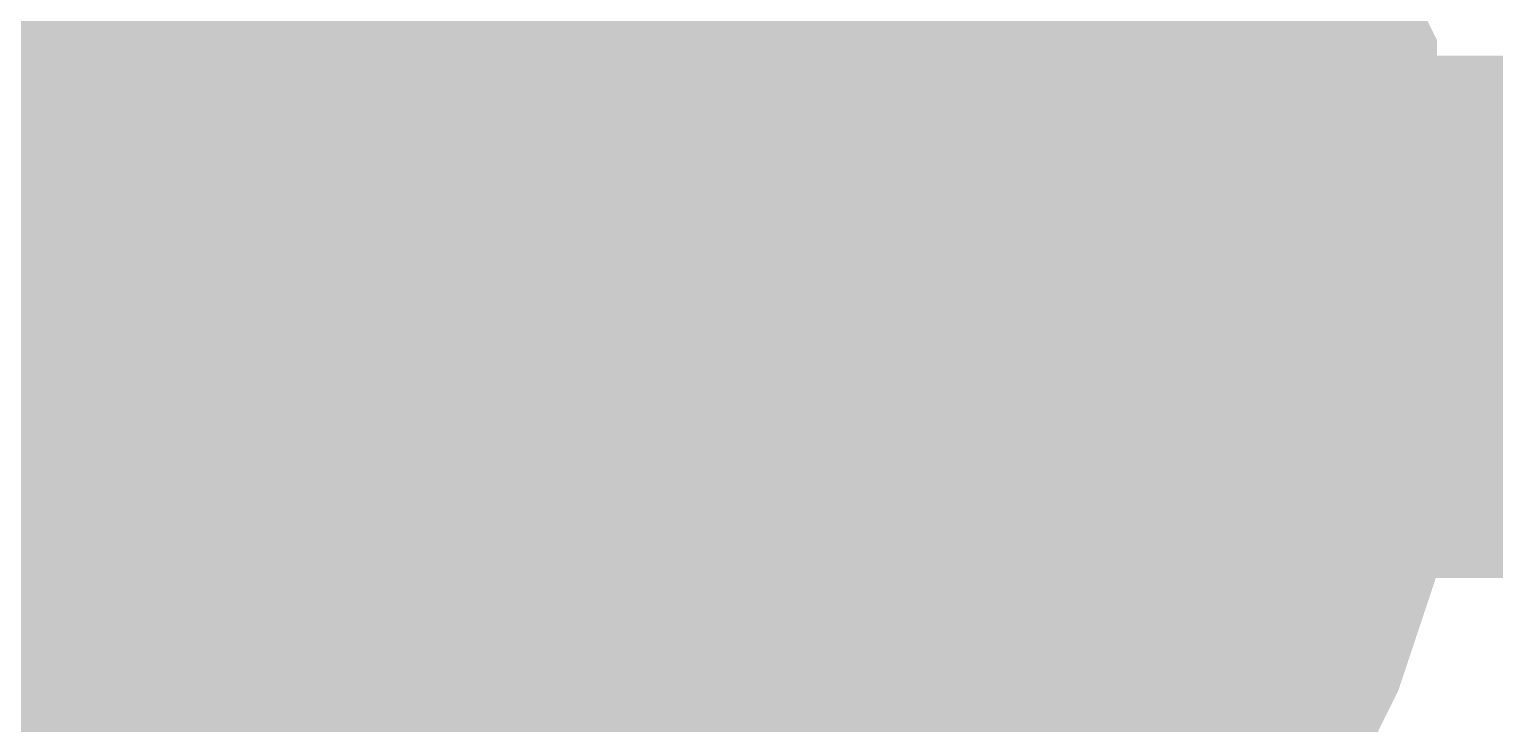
# Model space of a CAD drawing. Header units: inches. Extents: x 0 to 22.3, y 0 to 15.7.
# Drawn here: x 11.7938 to 11.82689, y 10.09062 to 10.1063 of the extents above; entities that cross this region are included whole.
import ezdxf

# ---------------------------------------------------------------- set-up
doc = ezdxf.new("R2010")
doc.units = ezdxf.units.IN
doc.header["$MEASUREMENT"] = 0
doc.layers.add('Sheet', color=255, linetype='Continuous')

msp = doc.modelspace()

# ---------------------------------------------------------------- linework, layer by layer
at = {"layer": 'Sheet'}
for points in [[(11.80024, 10.099803, 0.0118, 0.0118, 0), (11.80024, 10.199696, 0.0118, 0.0118, 0)], [(11.815711, 10.112621, 0.0118, 0.0118, 0), (11.816153, 10.111737, 0.0118, 0.0118, 0), (11.816595, 10.110853, 0.0118, 0.0118, 0), (11.817479, 10.109969, 0.0118, 0.0118, 0), (11.817921, 10.109527, 0.0118, 0.0118, 0), (11.818363, 10.108643, 0.0118, 0.0118, 0), (11.818363, 10.107759, 0.0118, 0.0118, 0), (11.818806, 10.106875, 0.0118, 0.0118, 0), (11.819248, 10.105549, 0.0118, 0.0118, 0), (11.81969, 10.104665, 0.0118, 0.0118, 0), (11.81969, 10.103781, 0.0118, 0.0118, 0), (11.81969, 10.102897, 0.0118, 0.0118, 0), (11.820132, 10.102013, 0.0118, 0.0118, 0), (11.820132, 10.100687, 0.0118, 0.0118, 0), (11.820132, 10.099803, 0.0118, 0.0118, 0)], [(11.815711, 10.112621, 0.0118, 0.0118, 0), (11.816153, 10.111737, 0.0118, 0.0118, 0), (11.816595, 10.110853, 0.0118, 0.0118, 0), (11.817479, 10.109969, 0.0118, 0.0118, 0), (11.817921, 10.109527, 0.0118, 0.0118, 0), (11.818363, 10.108643, 0.0118, 0.0118, 0), (11.818363, 10.107759, 0.0118, 0.0118, 0), (11.818806, 10.106875, 0.0118, 0.0118, 0), (11.819248, 10.105549, 0.0118, 0.0118, 0), (11.81969, 10.104665, 0.0118, 0.0118, 0), (11.81969, 10.103781, 0.0118, 0.0118, 0), (11.81969, 10.102897, 0.0118, 0.0118, 0), (11.820132, 10.102013, 0.0118, 0.0118, 0), (11.820132, 10.100687, 0.0118, 0.0118, 0), (11.820132, 10.099803, 0.0118, 0.0118, 0)], [(11.815711, 10.112621, 0.0118, 0.0118, 0), (11.816153, 10.111737, 0.0118, 0.0118, 0), (11.816595, 10.110853, 0.0118, 0.0118, 0), (11.817479, 10.109969, 0.0118, 0.0118, 0), (11.817921, 10.109527, 0.0118, 0.0118, 0), (11.818363, 10.108643, 0.0118, 0.0118, 0), (11.818363, 10.107759, 0.0118, 0.0118, 0), (11.818806, 10.106875, 0.0118, 0.0118, 0), (11.819248, 10.105549, 0.0118, 0.0118, 0), (11.81969, 10.104665, 0.0118, 0.0118, 0), (11.81969, 10.103781, 0.0118, 0.0118, 0), (11.81969, 10.102897, 0.0118, 0.0118, 0), (11.820132, 10.102013, 0.0118, 0.0118, 0), (11.820132, 10.100687, 0.0118, 0.0118, 0), (11.820132, 10.099803, 0.0118, 0.0118, 0)], [(11.815711, 10.112621, 0.0118, 0.0118, 0), (11.816153, 10.111737, 0.0118, 0.0118, 0), (11.816595, 10.110853, 0.0118, 0.0118, 0), (11.817479, 10.109969, 0.0118, 0.0118, 0), (11.817921, 10.109527, 0.0118, 0.0118, 0), (11.818363, 10.108643, 0.0118, 0.0118, 0), (11.818363, 10.107759, 0.0118, 0.0118, 0), (11.818806, 10.106875, 0.0118, 0.0118, 0), (11.819248, 10.105549, 0.0118, 0.0118, 0), (11.81969, 10.104665, 0.0118, 0.0118, 0), (11.81969, 10.103781, 0.0118, 0.0118, 0), (11.81969, 10.102897, 0.0118, 0.0118, 0), (11.820132, 10.102013, 0.0118, 0.0118, 0), (11.820132, 10.100687, 0.0118, 0.0118, 0), (11.820132, 10.099803, 0.0118, 0.0118, 0)], [(11.815711, 10.112621, 0.0118, 0.0118, 0), (11.816153, 10.111737, 0.0118, 0.0118, 0), (11.816595, 10.110853, 0.0118, 0.0118, 0), (11.817479, 10.109969, 0.0118, 0.0118, 0), (11.817921, 10.109527, 0.0118, 0.0118, 0), (11.818363, 10.108643, 0.0118, 0.0118, 0), (11.818363, 10.107759, 0.0118, 0.0118, 0), (11.818806, 10.106875, 0.0118, 0.0118, 0), (11.819248, 10.105549, 0.0118, 0.0118, 0), (11.81969, 10.104665, 0.0118, 0.0118, 0), (11.81969, 10.103781, 0.0118, 0.0118, 0), (11.81969, 10.102897, 0.0118, 0.0118, 0), (11.820132, 10.102013, 0.0118, 0.0118, 0), (11.820132, 10.100687, 0.0118, 0.0118, 0), (11.820132, 10.099803, 0.0118, 0.0118, 0)], [(11.815711, 10.112621, 0.0118, 0.0118, 0), (11.816153, 10.111737, 0.0118, 0.0118, 0), (11.816595, 10.110853, 0.0118, 0.0118, 0), (11.817479, 10.109969, 0.0118, 0.0118, 0), (11.817921, 10.109527, 0.0118, 0.0118, 0), (11.818363, 10.108643, 0.0118, 0.0118, 0), (11.818363, 10.107759, 0.0118, 0.0118, 0), (11.818806, 10.106875, 0.0118, 0.0118, 0), (11.819248, 10.105549, 0.0118, 0.0118, 0), (11.81969, 10.104665, 0.0118, 0.0118, 0), (11.81969, 10.103781, 0.0118, 0.0118, 0), (11.81969, 10.102897, 0.0118, 0.0118, 0), (11.820132, 10.102013, 0.0118, 0.0118, 0), (11.820132, 10.100687, 0.0118, 0.0118, 0), (11.820132, 10.099803, 0.0118, 0.0118, 0)], [(11.818363, 10.108643, 0.0039, 0.0039, 0), (11.818363, 10.107759, 0.0039, 0.0039, 0), (11.818806, 10.106875, 0.0039, 0.0039, 0), (11.819248, 10.105549, 0.0039, 0.0039, 0), (11.81969, 10.104665, 0.0039, 0.0039, 0), (11.81969, 10.103781, 0.0039, 0.0039, 0), (11.81969, 10.102897, 0.0039, 0.0039, 0), (11.820132, 10.102013, 0.0039, 0.0039, 0), (11.820132, 10.100687, 0.0039, 0.0039, 0), (11.820132, 10.099803, 0.0039, 0.0039, 0)], [(11.818363, 10.108643, 0.0039, 0.0039, 0), (11.818363, 10.107759, 0.0039, 0.0039, 0), (11.818806, 10.106875, 0.0039, 0.0039, 0), (11.819248, 10.105549, 0.0039, 0.0039, 0), (11.81969, 10.104665, 0.0039, 0.0039, 0), (11.81969, 10.103781, 0.0039, 0.0039, 0), (11.81969, 10.102897, 0.0039, 0.0039, 0), (11.820132, 10.102013, 0.0039, 0.0039, 0), (11.820132, 10.100687, 0.0039, 0.0039, 0), (11.820132, 10.099803, 0.0039, 0.0039, 0)], [(11.818363, 10.108643, 0.0039, 0.0039, 0), (11.818363, 10.107759, 0.0039, 0.0039, 0), (11.818806, 10.106875, 0.0039, 0.0039, 0), (11.819248, 10.105549, 0.0039, 0.0039, 0), (11.81969, 10.104665, 0.0039, 0.0039, 0), (11.81969, 10.103781, 0.0039, 0.0039, 0), (11.81969, 10.102897, 0.0039, 0.0039, 0), (11.820132, 10.102013, 0.0039, 0.0039, 0), (11.820132, 10.100687, 0.0039, 0.0039, 0), (11.820132, 10.099803, 0.0039, 0.0039, 0)], [(11.818363, 10.108643, 0.0039, 0.0039, 0), (11.818363, 10.107759, 0.0039, 0.0039, 0), (11.818806, 10.106875, 0.0039, 0.0039, 0), (11.819248, 10.105549, 0.0039, 0.0039, 0), (11.81969, 10.104665, 0.0039, 0.0039, 0), (11.81969, 10.103781, 0.0039, 0.0039, 0), (11.81969, 10.102897, 0.0039, 0.0039, 0), (11.820132, 10.102013, 0.0039, 0.0039, 0), (11.820132, 10.100687, 0.0039, 0.0039, 0), (11.820132, 10.099803, 0.0039, 0.0039, 0)], [(11.818363, 10.108643, 0.0039, 0.0039, 0), (11.818363, 10.107759, 0.0039, 0.0039, 0), (11.818806, 10.106875, 0.0039, 0.0039, 0), (11.819248, 10.105549, 0.0039, 0.0039, 0), (11.81969, 10.104665, 0.0039, 0.0039, 0), (11.81969, 10.103781, 0.0039, 0.0039, 0), (11.81969, 10.102897, 0.0039, 0.0039, 0), (11.820132, 10.102013, 0.0039, 0.0039, 0), (11.820132, 10.100687, 0.0039, 0.0039, 0), (11.820132, 10.099803, 0.0039, 0.0039, 0)], [(11.818363, 10.108643, 0.0039, 0.0039, 0), (11.818363, 10.107759, 0.0039, 0.0039, 0), (11.818806, 10.106875, 0.0039, 0.0039, 0), (11.819248, 10.105549, 0.0039, 0.0039, 0), (11.81969, 10.104665, 0.0039, 0.0039, 0), (11.81969, 10.103781, 0.0039, 0.0039, 0), (11.81969, 10.102897, 0.0039, 0.0039, 0), (11.820132, 10.102013, 0.0039, 0.0039, 0), (11.820132, 10.100687, 0.0039, 0.0039, 0), (11.820132, 10.099803, 0.0039, 0.0039, 0)], [(11.80024, 10.099803, 0.0118, 0.0118, 0), (11.500095, 10.099803, 0.0118, 0.0118, 0), (11.500095, 9.899575, 0.0118, 0.0118, 0)], [(12.300186, 10.099803, 0.0118, 0.0118, 0), (11.80024, 10.099803, 0.0118, 0.0118, 0), (11.80024, 9.399668, 0.0118, 0.0118, 0), (12.300186, 9.399668, 0.0118, 0.0118, 0)], [(11.820132, 10.099803, 0.0118, 0.0118, 0), (11.820132, 10.098919, 0.0118, 0.0118, 0), (11.820132, 10.097593, 0.0118, 0.0118, 0), (11.81969, 10.096709, 0.0118, 0.0118, 0), (11.81969, 10.095825, 0.0118, 0.0118, 0), (11.81969, 10.094941, 0.0118, 0.0118, 0), (11.819248, 10.093615, 0.0118, 0.0118, 0), (11.818806, 10.092731, 0.0118, 0.0118, 0), (11.818363, 10.091847, 0.0118, 0.0118, 0), (11.818363, 10.090963, 0.0118, 0.0118, 0), (11.817921, 10.090079, 0.0118, 0.0118, 0), (11.817479, 10.089195, 0.0118, 0.0118, 0), (11.816595, 10.088311, 0.0118, 0.0118, 0), (11.816153, 10.087869, 0.0118, 0.0118, 0), (11.815711, 10.086985, 0.0118, 0.0118, 0), (11.814827, 10.086101, 0.0118, 0.0118, 0), (11.814385, 10.085659, 0.0118, 0.0118, 0), (11.813501, 10.084775, 0.0118, 0.0118, 0), (11.813059, 10.084333, 0.0118, 0.0118, 0)], [(11.820132, 10.099803, 0.0118, 0.0118, 0), (11.820132, 10.098919, 0.0118, 0.0118, 0), (11.820132, 10.097593, 0.0118, 0.0118, 0), (11.81969, 10.096709, 0.0118, 0.0118, 0), (11.81969, 10.095825, 0.0118, 0.0118, 0), (11.81969, 10.094941, 0.0118, 0.0118, 0), (11.819248, 10.093615, 0.0118, 0.0118, 0), (11.818806, 10.092731, 0.0118, 0.0118, 0), (11.818363, 10.091847, 0.0118, 0.0118, 0), (11.818363, 10.090963, 0.0118, 0.0118, 0), (11.817921, 10.090079, 0.0118, 0.0118, 0), (11.817479, 10.089195, 0.0118, 0.0118, 0), (11.816595, 10.088311, 0.0118, 0.0118, 0), (11.816153, 10.087869, 0.0118, 0.0118, 0), (11.815711, 10.086985, 0.0118, 0.0118, 0), (11.814827, 10.086101, 0.0118, 0.0118, 0), (11.814385, 10.085659, 0.0118, 0.0118, 0), (11.813501, 10.084775, 0.0118, 0.0118, 0), (11.813059, 10.084333, 0.0118, 0.0118, 0)], [(11.820132, 10.099803, 0.0118, 0.0118, 0), (11.820132, 10.098919, 0.0118, 0.0118, 0), (11.820132, 10.097593, 0.0118, 0.0118, 0), (11.81969, 10.096709, 0.0118, 0.0118, 0), (11.81969, 10.095825, 0.0118, 0.0118, 0), (11.81969, 10.094941, 0.0118, 0.0118, 0), (11.819248, 10.093615, 0.0118, 0.0118, 0), (11.818806, 10.092731, 0.0118, 0.0118, 0), (11.818363, 10.091847, 0.0118, 0.0118, 0), (11.818363, 10.090963, 0.0118, 0.0118, 0), (11.817921, 10.090079, 0.0118, 0.0118, 0), (11.817479, 10.089195, 0.0118, 0.0118, 0), (11.816595, 10.088311, 0.0118, 0.0118, 0), (11.816153, 10.087869, 0.0118, 0.0118, 0), (11.815711, 10.086985, 0.0118, 0.0118, 0), (11.814827, 10.086101, 0.0118, 0.0118, 0), (11.814385, 10.085659, 0.0118, 0.0118, 0), (11.813501, 10.084775, 0.0118, 0.0118, 0), (11.813059, 10.084333, 0.0118, 0.0118, 0)], [(11.820132, 10.099803, 0.0118, 0.0118, 0), (11.820132, 10.098919, 0.0118, 0.0118, 0), (11.820132, 10.097593, 0.0118, 0.0118, 0), (11.81969, 10.096709, 0.0118, 0.0118, 0), (11.81969, 10.095825, 0.0118, 0.0118, 0), (11.81969, 10.094941, 0.0118, 0.0118, 0), (11.819248, 10.093615, 0.0118, 0.0118, 0), (11.818806, 10.092731, 0.0118, 0.0118, 0), (11.818363, 10.091847, 0.0118, 0.0118, 0), (11.818363, 10.090963, 0.0118, 0.0118, 0), (11.817921, 10.090079, 0.0118, 0.0118, 0), (11.817479, 10.089195, 0.0118, 0.0118, 0), (11.816595, 10.088311, 0.0118, 0.0118, 0), (11.816153, 10.087869, 0.0118, 0.0118, 0), (11.815711, 10.086985, 0.0118, 0.0118, 0), (11.814827, 10.086101, 0.0118, 0.0118, 0), (11.814385, 10.085659, 0.0118, 0.0118, 0), (11.813501, 10.084775, 0.0118, 0.0118, 0), (11.813059, 10.084333, 0.0118, 0.0118, 0)], [(11.820132, 10.099803, 0.0118, 0.0118, 0), (11.820132, 10.098919, 0.0118, 0.0118, 0), (11.820132, 10.097593, 0.0118, 0.0118, 0), (11.81969, 10.096709, 0.0118, 0.0118, 0), (11.81969, 10.095825, 0.0118, 0.0118, 0), (11.81969, 10.094941, 0.0118, 0.0118, 0), (11.819248, 10.093615, 0.0118, 0.0118, 0), (11.818806, 10.092731, 0.0118, 0.0118, 0), (11.818363, 10.091847, 0.0118, 0.0118, 0), (11.818363, 10.090963, 0.0118, 0.0118, 0), (11.817921, 10.090079, 0.0118, 0.0118, 0), (11.817479, 10.089195, 0.0118, 0.0118, 0), (11.816595, 10.088311, 0.0118, 0.0118, 0), (11.816153, 10.087869, 0.0118, 0.0118, 0), (11.815711, 10.086985, 0.0118, 0.0118, 0), (11.814827, 10.086101, 0.0118, 0.0118, 0), (11.814385, 10.085659, 0.0118, 0.0118, 0), (11.813501, 10.084775, 0.0118, 0.0118, 0), (11.813059, 10.084333, 0.0118, 0.0118, 0)], [(11.820132, 10.099803, 0.0118, 0.0118, 0), (11.820132, 10.098919, 0.0118, 0.0118, 0), (11.820132, 10.097593, 0.0118, 0.0118, 0), (11.81969, 10.096709, 0.0118, 0.0118, 0), (11.81969, 10.095825, 0.0118, 0.0118, 0), (11.81969, 10.094941, 0.0118, 0.0118, 0), (11.819248, 10.093615, 0.0118, 0.0118, 0), (11.818806, 10.092731, 0.0118, 0.0118, 0), (11.818363, 10.091847, 0.0118, 0.0118, 0), (11.818363, 10.090963, 0.0118, 0.0118, 0), (11.817921, 10.090079, 0.0118, 0.0118, 0), (11.817479, 10.089195, 0.0118, 0.0118, 0), (11.816595, 10.088311, 0.0118, 0.0118, 0), (11.816153, 10.087869, 0.0118, 0.0118, 0), (11.815711, 10.086985, 0.0118, 0.0118, 0), (11.814827, 10.086101, 0.0118, 0.0118, 0), (11.814385, 10.085659, 0.0118, 0.0118, 0), (11.813501, 10.084775, 0.0118, 0.0118, 0), (11.813059, 10.084333, 0.0118, 0.0118, 0)], [(11.820132, 10.099803, 0.0118, 0.0118, 0), (11.820132, 10.099803, 0.0118, 0.0118, 0), (11.820132, 10.099803, 0.0118, 0.0118, 0), (11.820132, 10.099803, 0.0118, 0.0118, 0), (11.820132, 10.099803, 0.0118, 0.0118, 0), (11.820132, 10.099803, 0.0118, 0.0118, 0), (11.820132, 10.099803, 0.0118, 0.0118, 0), (11.820132, 10.099803, 0.0118, 0.0118, 0), (11.820132, 10.099803, 0.0118, 0.0118, 0), (11.820132, 10.099803, 0.0118, 0.0118, 0), (11.820132, 10.099803, 0.0118, 0.0118, 0), (11.820132, 10.099803, 0.0118, 0.0118, 0), (11.820132, 10.099803, 0.0118, 0.0118, 0), (11.820132, 10.099803, 0.0118, 0.0118, 0), (11.820132, 10.099803, 0.0118, 0.0118, 0), (11.820132, 10.099803, 0.0118, 0.0118, 0), (11.820132, 10.099803, 0.0118, 0.0118, 0), (11.820132, 10.099803, 0.0118, 0.0118, 0), (11.820132, 10.099803, 0.0118, 0.0118, 0), (11.820132, 10.099803, 0.0118, 0.0118, 0), (11.820132, 10.099803, 0.0118, 0.0118, 0), (11.820132, 10.099803, 0.0118, 0.0118, 0), (11.820132, 10.099803, 0.0118, 0.0118, 0), (11.820132, 10.099803, 0.0118, 0.0118, 0), (11.820132, 10.099803, 0.0118, 0.0118, 0), (11.820132, 10.099803, 0.0118, 0.0118, 0), (11.820132, 10.099803, 0.0118, 0.0118, 0), (11.820132, 10.099803, 0.0118, 0.0118, 0), (11.820132, 10.099803, 0.0118, 0.0118, 0), (11.820132, 10.099803, 0.0118, 0.0118, 0), (11.820132, 10.099803, 0.0118, 0.0118, 0), (11.820132, 10.099803, 0.0118, 0.0118, 0), (11.820132, 10.099803, 0.0118, 0.0118, 0)], [(11.820132, 10.099803, 0.0118, 0.0118, 0), (11.820132, 10.099803, 0.0118, 0.0118, 0)], [(11.820132, 10.099803, 0.0118, 0.0118, 0), (11.820132, 10.099803, 0.0118, 0.0118, 0), (11.820132, 10.099803, 0.0118, 0.0118, 0), (11.820132, 10.099803, 0.0118, 0.0118, 0), (11.820132, 10.099803, 0.0118, 0.0118, 0), (11.820132, 10.099803, 0.0118, 0.0118, 0), (11.820132, 10.099803, 0.0118, 0.0118, 0), (11.820132, 10.099803, 0.0118, 0.0118, 0), (11.820132, 10.099803, 0.0118, 0.0118, 0), (11.820132, 10.099803, 0.0118, 0.0118, 0), (11.820132, 10.099803, 0.0118, 0.0118, 0), (11.820132, 10.099803, 0.0118, 0.0118, 0), (11.820132, 10.099803, 0.0118, 0.0118, 0), (11.820132, 10.099803, 0.0118, 0.0118, 0), (11.820132, 10.099803, 0.0118, 0.0118, 0), (11.820132, 10.099803, 0.0118, 0.0118, 0), (11.820132, 10.099803, 0.0118, 0.0118, 0), (11.820132, 10.099803, 0.0118, 0.0118, 0), (11.820132, 10.099803, 0.0118, 0.0118, 0), (11.820132, 10.099803, 0.0118, 0.0118, 0), (11.820132, 10.099803, 0.0118, 0.0118, 0), (11.820132, 10.099803, 0.0118, 0.0118, 0), (11.820132, 10.099803, 0.0118, 0.0118, 0), (11.820132, 10.099803, 0.0118, 0.0118, 0), (11.820132, 10.099803, 0.0118, 0.0118, 0), (11.820132, 10.099803, 0.0118, 0.0118, 0), (11.820132, 10.099803, 0.0118, 0.0118, 0), (11.820132, 10.099803, 0.0118, 0.0118, 0), (11.820132, 10.099803, 0.0118, 0.0118, 0), (11.820132, 10.099803, 0.0118, 0.0118, 0), (11.820132, 10.099803, 0.0118, 0.0118, 0), (11.820132, 10.099803, 0.0118, 0.0118, 0), (11.820132, 10.099803, 0.0118, 0.0118, 0)], [(11.820132, 10.099803, 0.0118, 0.0118, 0), (11.820132, 10.099803, 0.0118, 0.0118, 0)], [(11.820132, 10.099803, 0.0118, 0.0118, 0), (11.820132, 10.099803, 0.0118, 0.0118, 0), (11.820132, 10.099803, 0.0118, 0.0118, 0), (11.820132, 10.099803, 0.0118, 0.0118, 0), (11.820132, 10.099803, 0.0118, 0.0118, 0), (11.820132, 10.099803, 0.0118, 0.0118, 0), (11.820132, 10.099803, 0.0118, 0.0118, 0), (11.820132, 10.099803, 0.0118, 0.0118, 0), (11.820132, 10.099803, 0.0118, 0.0118, 0), (11.820132, 10.099803, 0.0118, 0.0118, 0), (11.820132, 10.099803, 0.0118, 0.0118, 0), (11.820132, 10.099803, 0.0118, 0.0118, 0), (11.820132, 10.099803, 0.0118, 0.0118, 0), (11.820132, 10.099803, 0.0118, 0.0118, 0), (11.820132, 10.099803, 0.0118, 0.0118, 0), (11.820132, 10.099803, 0.0118, 0.0118, 0), (11.820132, 10.099803, 0.0118, 0.0118, 0), (11.820132, 10.099803, 0.0118, 0.0118, 0), (11.820132, 10.099803, 0.0118, 0.0118, 0), (11.820132, 10.099803, 0.0118, 0.0118, 0), (11.820132, 10.099803, 0.0118, 0.0118, 0), (11.820132, 10.099803, 0.0118, 0.0118, 0), (11.820132, 10.099803, 0.0118, 0.0118, 0), (11.820132, 10.099803, 0.0118, 0.0118, 0), (11.820132, 10.099803, 0.0118, 0.0118, 0), (11.820132, 10.099803, 0.0118, 0.0118, 0), (11.820132, 10.099803, 0.0118, 0.0118, 0), (11.820132, 10.099803, 0.0118, 0.0118, 0), (11.820132, 10.099803, 0.0118, 0.0118, 0), (11.820132, 10.099803, 0.0118, 0.0118, 0), (11.820132, 10.099803, 0.0118, 0.0118, 0), (11.820132, 10.099803, 0.0118, 0.0118, 0), (11.820132, 10.099803, 0.0118, 0.0118, 0)], [(11.820132, 10.099803, 0.0118, 0.0118, 0), (11.820132, 10.099803, 0.0118, 0.0118, 0)], [(11.820132, 10.099803, 0.0118, 0.0118, 0), (11.820132, 10.099803, 0.0118, 0.0118, 0), (11.820132, 10.099803, 0.0118, 0.0118, 0), (11.820132, 10.099803, 0.0118, 0.0118, 0), (11.820132, 10.099803, 0.0118, 0.0118, 0), (11.820132, 10.099803, 0.0118, 0.0118, 0), (11.820132, 10.099803, 0.0118, 0.0118, 0), (11.820132, 10.099803, 0.0118, 0.0118, 0), (11.820132, 10.099803, 0.0118, 0.0118, 0), (11.820132, 10.099803, 0.0118, 0.0118, 0), (11.820132, 10.099803, 0.0118, 0.0118, 0), (11.820132, 10.099803, 0.0118, 0.0118, 0), (11.820132, 10.099803, 0.0118, 0.0118, 0), (11.820132, 10.099803, 0.0118, 0.0118, 0), (11.820132, 10.099803, 0.0118, 0.0118, 0), (11.820132, 10.099803, 0.0118, 0.0118, 0), (11.820132, 10.099803, 0.0118, 0.0118, 0), (11.820132, 10.099803, 0.0118, 0.0118, 0), (11.820132, 10.099803, 0.0118, 0.0118, 0), (11.820132, 10.099803, 0.0118, 0.0118, 0), (11.820132, 10.099803, 0.0118, 0.0118, 0), (11.820132, 10.099803, 0.0118, 0.0118, 0), (11.820132, 10.099803, 0.0118, 0.0118, 0), (11.820132, 10.099803, 0.0118, 0.0118, 0), (11.820132, 10.099803, 0.0118, 0.0118, 0), (11.820132, 10.099803, 0.0118, 0.0118, 0), (11.820132, 10.099803, 0.0118, 0.0118, 0), (11.820132, 10.099803, 0.0118, 0.0118, 0), (11.820132, 10.099803, 0.0118, 0.0118, 0), (11.820132, 10.099803, 0.0118, 0.0118, 0), (11.820132, 10.099803, 0.0118, 0.0118, 0), (11.820132, 10.099803, 0.0118, 0.0118, 0), (11.820132, 10.099803, 0.0118, 0.0118, 0)], [(11.820132, 10.099803, 0.0118, 0.0118, 0), (11.820132, 10.099803, 0.0118, 0.0118, 0)], [(11.820132, 10.099803, 0.0118, 0.0118, 0), (11.820132, 10.099803, 0.0118, 0.0118, 0), (11.820132, 10.099803, 0.0118, 0.0118, 0), (11.820132, 10.099803, 0.0118, 0.0118, 0), (11.820132, 10.099803, 0.0118, 0.0118, 0), (11.820132, 10.099803, 0.0118, 0.0118, 0), (11.820132, 10.099803, 0.0118, 0.0118, 0), (11.820132, 10.099803, 0.0118, 0.0118, 0), (11.820132, 10.099803, 0.0118, 0.0118, 0), (11.820132, 10.099803, 0.0118, 0.0118, 0), (11.820132, 10.099803, 0.0118, 0.0118, 0), (11.820132, 10.099803, 0.0118, 0.0118, 0), (11.820132, 10.099803, 0.0118, 0.0118, 0), (11.820132, 10.099803, 0.0118, 0.0118, 0), (11.820132, 10.099803, 0.0118, 0.0118, 0), (11.820132, 10.099803, 0.0118, 0.0118, 0), (11.820132, 10.099803, 0.0118, 0.0118, 0), (11.820132, 10.099803, 0.0118, 0.0118, 0), (11.820132, 10.099803, 0.0118, 0.0118, 0), (11.820132, 10.099803, 0.0118, 0.0118, 0), (11.820132, 10.099803, 0.0118, 0.0118, 0), (11.820132, 10.099803, 0.0118, 0.0118, 0), (11.820132, 10.099803, 0.0118, 0.0118, 0), (11.820132, 10.099803, 0.0118, 0.0118, 0), (11.820132, 10.099803, 0.0118, 0.0118, 0), (11.820132, 10.099803, 0.0118, 0.0118, 0), (11.820132, 10.099803, 0.0118, 0.0118, 0), (11.820132, 10.099803, 0.0118, 0.0118, 0), (11.820132, 10.099803, 0.0118, 0.0118, 0), (11.820132, 10.099803, 0.0118, 0.0118, 0), (11.820132, 10.099803, 0.0118, 0.0118, 0), (11.820132, 10.099803, 0.0118, 0.0118, 0), (11.820132, 10.099803, 0.0118, 0.0118, 0)], [(11.820132, 10.099803, 0.0118, 0.0118, 0), (11.820132, 10.099803, 0.0118, 0.0118, 0)], [(11.820132, 10.099803, 0.0118, 0.0118, 0), (11.820132, 10.099803, 0.0118, 0.0118, 0), (11.820132, 10.099803, 0.0118, 0.0118, 0), (11.820132, 10.099803, 0.0118, 0.0118, 0), (11.820132, 10.099803, 0.0118, 0.0118, 0), (11.820132, 10.099803, 0.0118, 0.0118, 0), (11.820132, 10.099803, 0.0118, 0.0118, 0), (11.820132, 10.099803, 0.0118, 0.0118, 0), (11.820132, 10.099803, 0.0118, 0.0118, 0), (11.820132, 10.099803, 0.0118, 0.0118, 0), (11.820132, 10.099803, 0.0118, 0.0118, 0), (11.820132, 10.099803, 0.0118, 0.0118, 0), (11.820132, 10.099803, 0.0118, 0.0118, 0), (11.820132, 10.099803, 0.0118, 0.0118, 0), (11.820132, 10.099803, 0.0118, 0.0118, 0), (11.820132, 10.099803, 0.0118, 0.0118, 0), (11.820132, 10.099803, 0.0118, 0.0118, 0), (11.820132, 10.099803, 0.0118, 0.0118, 0), (11.820132, 10.099803, 0.0118, 0.0118, 0), (11.820132, 10.099803, 0.0118, 0.0118, 0), (11.820132, 10.099803, 0.0118, 0.0118, 0), (11.820132, 10.099803, 0.0118, 0.0118, 0), (11.820132, 10.099803, 0.0118, 0.0118, 0), (11.820132, 10.099803, 0.0118, 0.0118, 0), (11.820132, 10.099803, 0.0118, 0.0118, 0), (11.820132, 10.099803, 0.0118, 0.0118, 0), (11.820132, 10.099803, 0.0118, 0.0118, 0), (11.820132, 10.099803, 0.0118, 0.0118, 0), (11.820132, 10.099803, 0.0118, 0.0118, 0), (11.820132, 10.099803, 0.0118, 0.0118, 0), (11.820132, 10.099803, 0.0118, 0.0118, 0), (11.820132, 10.099803, 0.0118, 0.0118, 0), (11.820132, 10.099803, 0.0118, 0.0118, 0)], [(11.820132, 10.099803, 0.0118, 0.0118, 0), (11.820132, 10.099803, 0.0118, 0.0118, 0)], [(11.820132, 10.099803, 0.0039, 0.0039, 0), (11.820132, 10.098919, 0.0039, 0.0039, 0), (11.820132, 10.097593, 0.0039, 0.0039, 0), (11.81969, 10.096709, 0.0039, 0.0039, 0), (11.81969, 10.095825, 0.0039, 0.0039, 0), (11.81969, 10.094941, 0.0039, 0.0039, 0), (11.819248, 10.093615, 0.0039, 0.0039, 0), (11.818806, 10.092731, 0.0039, 0.0039, 0), (11.818363, 10.091847, 0.0039, 0.0039, 0), (11.818363, 10.090963, 0.0039, 0.0039, 0), (11.817921, 10.090079, 0.0039, 0.0039, 0), (11.817479, 10.089195, 0.0039, 0.0039, 0), (11.816595, 10.088311, 0.0039, 0.0039, 0)], [(11.820132, 10.099803, 0.0039, 0.0039, 0), (11.820132, 10.098919, 0.0039, 0.0039, 0), (11.820132, 10.097593, 0.0039, 0.0039, 0), (11.81969, 10.096709, 0.0039, 0.0039, 0), (11.81969, 10.095825, 0.0039, 0.0039, 0), (11.81969, 10.094941, 0.0039, 0.0039, 0), (11.819248, 10.093615, 0.0039, 0.0039, 0), (11.818806, 10.092731, 0.0039, 0.0039, 0), (11.818363, 10.091847, 0.0039, 0.0039, 0), (11.818363, 10.090963, 0.0039, 0.0039, 0), (11.817921, 10.090079, 0.0039, 0.0039, 0), (11.817479, 10.089195, 0.0039, 0.0039, 0), (11.816595, 10.088311, 0.0039, 0.0039, 0)], [(11.820132, 10.099803, 0.0039, 0.0039, 0), (11.820132, 10.098919, 0.0039, 0.0039, 0), (11.820132, 10.097593, 0.0039, 0.0039, 0), (11.81969, 10.096709, 0.0039, 0.0039, 0), (11.81969, 10.095825, 0.0039, 0.0039, 0), (11.81969, 10.094941, 0.0039, 0.0039, 0), (11.819248, 10.093615, 0.0039, 0.0039, 0), (11.818806, 10.092731, 0.0039, 0.0039, 0), (11.818363, 10.091847, 0.0039, 0.0039, 0), (11.818363, 10.090963, 0.0039, 0.0039, 0), (11.817921, 10.090079, 0.0039, 0.0039, 0), (11.817479, 10.089195, 0.0039, 0.0039, 0), (11.816595, 10.088311, 0.0039, 0.0039, 0)], [(11.820132, 10.099803, 0.0039, 0.0039, 0), (11.820132, 10.098919, 0.0039, 0.0039, 0), (11.820132, 10.097593, 0.0039, 0.0039, 0), (11.81969, 10.096709, 0.0039, 0.0039, 0), (11.81969, 10.095825, 0.0039, 0.0039, 0), (11.81969, 10.094941, 0.0039, 0.0039, 0), (11.819248, 10.093615, 0.0039, 0.0039, 0), (11.818806, 10.092731, 0.0039, 0.0039, 0), (11.818363, 10.091847, 0.0039, 0.0039, 0), (11.818363, 10.090963, 0.0039, 0.0039, 0), (11.817921, 10.090079, 0.0039, 0.0039, 0), (11.817479, 10.089195, 0.0039, 0.0039, 0), (11.816595, 10.088311, 0.0039, 0.0039, 0)], [(11.820132, 10.099803, 0.0039, 0.0039, 0), (11.820132, 10.098919, 0.0039, 0.0039, 0), (11.820132, 10.097593, 0.0039, 0.0039, 0), (11.81969, 10.096709, 0.0039, 0.0039, 0), (11.81969, 10.095825, 0.0039, 0.0039, 0), (11.81969, 10.094941, 0.0039, 0.0039, 0), (11.819248, 10.093615, 0.0039, 0.0039, 0), (11.818806, 10.092731, 0.0039, 0.0039, 0), (11.818363, 10.091847, 0.0039, 0.0039, 0), (11.818363, 10.090963, 0.0039, 0.0039, 0), (11.817921, 10.090079, 0.0039, 0.0039, 0), (11.817479, 10.089195, 0.0039, 0.0039, 0), (11.816595, 10.088311, 0.0039, 0.0039, 0)], [(11.820132, 10.099803, 0.0039, 0.0039, 0), (11.820132, 10.098919, 0.0039, 0.0039, 0), (11.820132, 10.097593, 0.0039, 0.0039, 0), (11.81969, 10.096709, 0.0039, 0.0039, 0), (11.81969, 10.095825, 0.0039, 0.0039, 0), (11.81969, 10.094941, 0.0039, 0.0039, 0), (11.819248, 10.093615, 0.0039, 0.0039, 0), (11.818806, 10.092731, 0.0039, 0.0039, 0), (11.818363, 10.091847, 0.0039, 0.0039, 0), (11.818363, 10.090963, 0.0039, 0.0039, 0), (11.817921, 10.090079, 0.0039, 0.0039, 0), (11.817479, 10.089195, 0.0039, 0.0039, 0), (11.816595, 10.088311, 0.0039, 0.0039, 0)], [(11.820132, 10.099803, 0.0039, 0.0039, 0), (11.820132, 10.099803, 0.0039, 0.0039, 0), (11.820132, 10.099803, 0.0039, 0.0039, 0), (11.820132, 10.099803, 0.0039, 0.0039, 0), (11.820132, 10.099803, 0.0039, 0.0039, 0), (11.820132, 10.099803, 0.0039, 0.0039, 0), (11.820132, 10.099803, 0.0039, 0.0039, 0), (11.820132, 10.099803, 0.0039, 0.0039, 0), (11.820132, 10.099803, 0.0039, 0.0039, 0), (11.820132, 10.099803, 0.0039, 0.0039, 0), (11.820132, 10.099803, 0.0039, 0.0039, 0), (11.820132, 10.099803, 0.0039, 0.0039, 0), (11.820132, 10.099803, 0.0039, 0.0039, 0), (11.820132, 10.099803, 0.0039, 0.0039, 0), (11.820132, 10.099803, 0.0039, 0.0039, 0), (11.820132, 10.099803, 0.0039, 0.0039, 0), (11.820132, 10.099803, 0.0039, 0.0039, 0), (11.820132, 10.099803, 0.0039, 0.0039, 0), (11.820132, 10.099803, 0.0039, 0.0039, 0), (11.820132, 10.099803, 0.0039, 0.0039, 0), (11.820132, 10.099803, 0.0039, 0.0039, 0), (11.820132, 10.099803, 0.0039, 0.0039, 0), (11.820132, 10.099803, 0.0039, 0.0039, 0), (11.820132, 10.099803, 0.0039, 0.0039, 0), (11.820132, 10.099803, 0.0039, 0.0039, 0), (11.820132, 10.099803, 0.0039, 0.0039, 0), (11.820132, 10.099803, 0.0039, 0.0039, 0), (11.820132, 10.099803, 0.0039, 0.0039, 0), (11.820132, 10.099803, 0.0039, 0.0039, 0), (11.820132, 10.099803, 0.0039, 0.0039, 0), (11.820132, 10.099803, 0.0039, 0.0039, 0), (11.820132, 10.099803, 0.0039, 0.0039, 0), (11.820132, 10.099803, 0.0039, 0.0039, 0)], [(11.820132, 10.099803, 0.0039, 0.0039, 0), (11.820132, 10.099803, 0.0039, 0.0039, 0)], [(11.820132, 10.099803, 0.0039, 0.0039, 0), (11.820132, 10.099803, 0.0039, 0.0039, 0), (11.820132, 10.099803, 0.0039, 0.0039, 0), (11.820132, 10.099803, 0.0039, 0.0039, 0), (11.820132, 10.099803, 0.0039, 0.0039, 0), (11.820132, 10.099803, 0.0039, 0.0039, 0), (11.820132, 10.099803, 0.0039, 0.0039, 0), (11.820132, 10.099803, 0.0039, 0.0039, 0), (11.820132, 10.099803, 0.0039, 0.0039, 0), (11.820132, 10.099803, 0.0039, 0.0039, 0), (11.820132, 10.099803, 0.0039, 0.0039, 0), (11.820132, 10.099803, 0.0039, 0.0039, 0), (11.820132, 10.099803, 0.0039, 0.0039, 0), (11.820132, 10.099803, 0.0039, 0.0039, 0), (11.820132, 10.099803, 0.0039, 0.0039, 0), (11.820132, 10.099803, 0.0039, 0.0039, 0), (11.820132, 10.099803, 0.0039, 0.0039, 0), (11.820132, 10.099803, 0.0039, 0.0039, 0), (11.820132, 10.099803, 0.0039, 0.0039, 0), (11.820132, 10.099803, 0.0039, 0.0039, 0), (11.820132, 10.099803, 0.0039, 0.0039, 0), (11.820132, 10.099803, 0.0039, 0.0039, 0), (11.820132, 10.099803, 0.0039, 0.0039, 0), (11.820132, 10.099803, 0.0039, 0.0039, 0), (11.820132, 10.099803, 0.0039, 0.0039, 0), (11.820132, 10.099803, 0.0039, 0.0039, 0), (11.820132, 10.099803, 0.0039, 0.0039, 0), (11.820132, 10.099803, 0.0039, 0.0039, 0), (11.820132, 10.099803, 0.0039, 0.0039, 0), (11.820132, 10.099803, 0.0039, 0.0039, 0), (11.820132, 10.099803, 0.0039, 0.0039, 0), (11.820132, 10.099803, 0.0039, 0.0039, 0), (11.820132, 10.099803, 0.0039, 0.0039, 0)], [(11.820132, 10.099803, 0.0039, 0.0039, 0), (11.820132, 10.099803, 0.0039, 0.0039, 0)], [(11.820132, 10.099803, 0.0039, 0.0039, 0), (11.820132, 10.099803, 0.0039, 0.0039, 0), (11.820132, 10.099803, 0.0039, 0.0039, 0), (11.820132, 10.099803, 0.0039, 0.0039, 0), (11.820132, 10.099803, 0.0039, 0.0039, 0), (11.820132, 10.099803, 0.0039, 0.0039, 0), (11.820132, 10.099803, 0.0039, 0.0039, 0), (11.820132, 10.099803, 0.0039, 0.0039, 0), (11.820132, 10.099803, 0.0039, 0.0039, 0), (11.820132, 10.099803, 0.0039, 0.0039, 0), (11.820132, 10.099803, 0.0039, 0.0039, 0), (11.820132, 10.099803, 0.0039, 0.0039, 0), (11.820132, 10.099803, 0.0039, 0.0039, 0), (11.820132, 10.099803, 0.0039, 0.0039, 0), (11.820132, 10.099803, 0.0039, 0.0039, 0), (11.820132, 10.099803, 0.0039, 0.0039, 0), (11.820132, 10.099803, 0.0039, 0.0039, 0), (11.820132, 10.099803, 0.0039, 0.0039, 0), (11.820132, 10.099803, 0.0039, 0.0039, 0), (11.820132, 10.099803, 0.0039, 0.0039, 0), (11.820132, 10.099803, 0.0039, 0.0039, 0), (11.820132, 10.099803, 0.0039, 0.0039, 0), (11.820132, 10.099803, 0.0039, 0.0039, 0), (11.820132, 10.099803, 0.0039, 0.0039, 0), (11.820132, 10.099803, 0.0039, 0.0039, 0), (11.820132, 10.099803, 0.0039, 0.0039, 0), (11.820132, 10.099803, 0.0039, 0.0039, 0), (11.820132, 10.099803, 0.0039, 0.0039, 0), (11.820132, 10.099803, 0.0039, 0.0039, 0), (11.820132, 10.099803, 0.0039, 0.0039, 0), (11.820132, 10.099803, 0.0039, 0.0039, 0), (11.820132, 10.099803, 0.0039, 0.0039, 0), (11.820132, 10.099803, 0.0039, 0.0039, 0)], [(11.820132, 10.099803, 0.0039, 0.0039, 0), (11.820132, 10.099803, 0.0039, 0.0039, 0)], [(11.820132, 10.099803, 0.0039, 0.0039, 0), (11.820132, 10.099803, 0.0039, 0.0039, 0), (11.820132, 10.099803, 0.0039, 0.0039, 0), (11.820132, 10.099803, 0.0039, 0.0039, 0), (11.820132, 10.099803, 0.0039, 0.0039, 0), (11.820132, 10.099803, 0.0039, 0.0039, 0), (11.820132, 10.099803, 0.0039, 0.0039, 0), (11.820132, 10.099803, 0.0039, 0.0039, 0), (11.820132, 10.099803, 0.0039, 0.0039, 0), (11.820132, 10.099803, 0.0039, 0.0039, 0), (11.820132, 10.099803, 0.0039, 0.0039, 0), (11.820132, 10.099803, 0.0039, 0.0039, 0), (11.820132, 10.099803, 0.0039, 0.0039, 0), (11.820132, 10.099803, 0.0039, 0.0039, 0), (11.820132, 10.099803, 0.0039, 0.0039, 0), (11.820132, 10.099803, 0.0039, 0.0039, 0), (11.820132, 10.099803, 0.0039, 0.0039, 0), (11.820132, 10.099803, 0.0039, 0.0039, 0), (11.820132, 10.099803, 0.0039, 0.0039, 0), (11.820132, 10.099803, 0.0039, 0.0039, 0), (11.820132, 10.099803, 0.0039, 0.0039, 0), (11.820132, 10.099803, 0.0039, 0.0039, 0), (11.820132, 10.099803, 0.0039, 0.0039, 0), (11.820132, 10.099803, 0.0039, 0.0039, 0), (11.820132, 10.099803, 0.0039, 0.0039, 0), (11.820132, 10.099803, 0.0039, 0.0039, 0), (11.820132, 10.099803, 0.0039, 0.0039, 0), (11.820132, 10.099803, 0.0039, 0.0039, 0), (11.820132, 10.099803, 0.0039, 0.0039, 0), (11.820132, 10.099803, 0.0039, 0.0039, 0), (11.820132, 10.099803, 0.0039, 0.0039, 0), (11.820132, 10.099803, 0.0039, 0.0039, 0), (11.820132, 10.099803, 0.0039, 0.0039, 0)], [(11.820132, 10.099803, 0.0039, 0.0039, 0), (11.820132, 10.099803, 0.0039, 0.0039, 0)], [(11.820132, 10.099803, 0.0039, 0.0039, 0), (11.820132, 10.099803, 0.0039, 0.0039, 0), (11.820132, 10.099803, 0.0039, 0.0039, 0), (11.820132, 10.099803, 0.0039, 0.0039, 0), (11.820132, 10.099803, 0.0039, 0.0039, 0), (11.820132, 10.099803, 0.0039, 0.0039, 0), (11.820132, 10.099803, 0.0039, 0.0039, 0), (11.820132, 10.099803, 0.0039, 0.0039, 0), (11.820132, 10.099803, 0.0039, 0.0039, 0), (11.820132, 10.099803, 0.0039, 0.0039, 0), (11.820132, 10.099803, 0.0039, 0.0039, 0), (11.820132, 10.099803, 0.0039, 0.0039, 0), (11.820132, 10.099803, 0.0039, 0.0039, 0), (11.820132, 10.099803, 0.0039, 0.0039, 0), (11.820132, 10.099803, 0.0039, 0.0039, 0), (11.820132, 10.099803, 0.0039, 0.0039, 0), (11.820132, 10.099803, 0.0039, 0.0039, 0), (11.820132, 10.099803, 0.0039, 0.0039, 0), (11.820132, 10.099803, 0.0039, 0.0039, 0), (11.820132, 10.099803, 0.0039, 0.0039, 0), (11.820132, 10.099803, 0.0039, 0.0039, 0), (11.820132, 10.099803, 0.0039, 0.0039, 0), (11.820132, 10.099803, 0.0039, 0.0039, 0), (11.820132, 10.099803, 0.0039, 0.0039, 0), (11.820132, 10.099803, 0.0039, 0.0039, 0), (11.820132, 10.099803, 0.0039, 0.0039, 0), (11.820132, 10.099803, 0.0039, 0.0039, 0), (11.820132, 10.099803, 0.0039, 0.0039, 0), (11.820132, 10.099803, 0.0039, 0.0039, 0), (11.820132, 10.099803, 0.0039, 0.0039, 0), (11.820132, 10.099803, 0.0039, 0.0039, 0), (11.820132, 10.099803, 0.0039, 0.0039, 0), (11.820132, 10.099803, 0.0039, 0.0039, 0)], [(11.820132, 10.099803, 0.0039, 0.0039, 0), (11.820132, 10.099803, 0.0039, 0.0039, 0)], [(11.820132, 10.099803, 0.0039, 0.0039, 0), (11.820132, 10.099803, 0.0039, 0.0039, 0), (11.820132, 10.099803, 0.0039, 0.0039, 0), (11.820132, 10.099803, 0.0039, 0.0039, 0), (11.820132, 10.099803, 0.0039, 0.0039, 0), (11.820132, 10.099803, 0.0039, 0.0039, 0), (11.820132, 10.099803, 0.0039, 0.0039, 0), (11.820132, 10.099803, 0.0039, 0.0039, 0), (11.820132, 10.099803, 0.0039, 0.0039, 0), (11.820132, 10.099803, 0.0039, 0.0039, 0), (11.820132, 10.099803, 0.0039, 0.0039, 0), (11.820132, 10.099803, 0.0039, 0.0039, 0), (11.820132, 10.099803, 0.0039, 0.0039, 0), (11.820132, 10.099803, 0.0039, 0.0039, 0), (11.820132, 10.099803, 0.0039, 0.0039, 0), (11.820132, 10.099803, 0.0039, 0.0039, 0), (11.820132, 10.099803, 0.0039, 0.0039, 0), (11.820132, 10.099803, 0.0039, 0.0039, 0), (11.820132, 10.099803, 0.0039, 0.0039, 0), (11.820132, 10.099803, 0.0039, 0.0039, 0), (11.820132, 10.099803, 0.0039, 0.0039, 0), (11.820132, 10.099803, 0.0039, 0.0039, 0), (11.820132, 10.099803, 0.0039, 0.0039, 0), (11.820132, 10.099803, 0.0039, 0.0039, 0), (11.820132, 10.099803, 0.0039, 0.0039, 0), (11.820132, 10.099803, 0.0039, 0.0039, 0), (11.820132, 10.099803, 0.0039, 0.0039, 0), (11.820132, 10.099803, 0.0039, 0.0039, 0), (11.820132, 10.099803, 0.0039, 0.0039, 0), (11.820132, 10.099803, 0.0039, 0.0039, 0), (11.820132, 10.099803, 0.0039, 0.0039, 0), (11.820132, 10.099803, 0.0039, 0.0039, 0), (11.820132, 10.099803, 0.0039, 0.0039, 0)], [(11.820132, 10.099803, 0.0039, 0.0039, 0), (11.820132, 10.099803, 0.0039, 0.0039, 0)]]:
    msp.add_lwpolyline(points, format="xyseb", dxfattribs=at)
msp.add_lwpolyline([(11.79, 10.1, 0.02, 0.02, 1), (11.81, 10.1, 0.02, 0.02, 1)], format="xyseb", close=True, dxfattribs=at)

doc.saveas('drawing.dxf')
